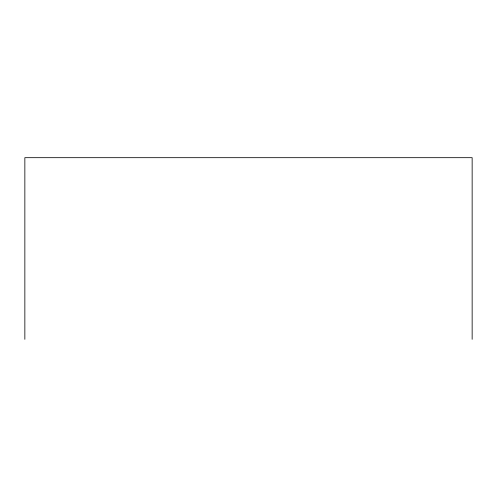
<?xml version="1.0" encoding="UTF-8"?>
<svg xmlns="http://www.w3.org/2000/svg" width="497" height="497" viewBox="0 0 497 497"><rect width="100%" height="100%" fill="white"/><g stroke="black" fill="none" stroke-linecap="round" stroke-linejoin="round"><path stroke-width="0.75" d="M472.15 339.321L472.15 157.679L24.85 157.679L24.85 339.321"/></g></svg>
